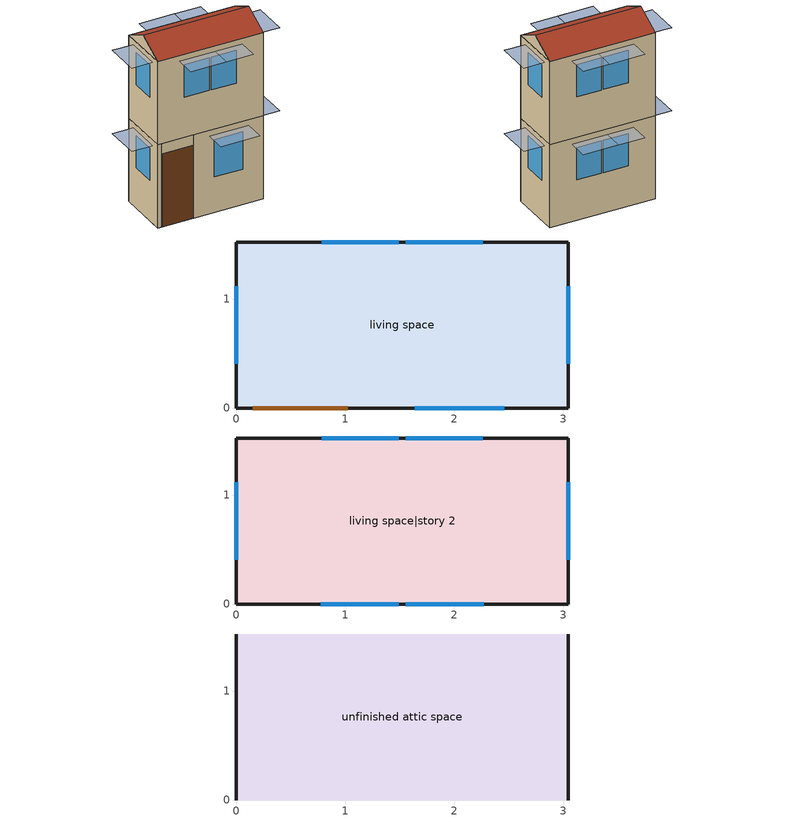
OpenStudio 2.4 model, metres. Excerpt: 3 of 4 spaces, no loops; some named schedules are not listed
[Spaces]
living space
 floor ground (Slab 1): 0,0 0,1.52 3.05,1.52 3.05,0 z0
 wall outside (ExtInsFinWall 3): 0,1.52 0,0 0.13,0 1.05,0 3.05,0 3.05,1.52 0,1.52 z0:2.44
 window (WindowConstruction): 1.64,0 2.46,0 z1.04:2.13; 2.26,1.52 1.55,1.52 / 1.49,1.52 0.79,1.52 / 0,1.12 0,0.41 / 3.05,0.41 3.05,1.12 z1.19:2.13
 door (LivingDoors): 0.15,0 1.02,0 z0:2.13
living space|story 2
 floor to living space (Construction 4): 0,0 0,1.52 3.05,1.52 3.05,0 z2.44
 wall outside (ExtInsFinWall 3): 0,1.52 0,0 3.05,0 3.05,1.52 0,1.52 z2.44:4.88
 window (WindowConstruction): 0.78,0 1.49,0 / 1.55,0 2.27,0 z3.62:4.57; 2.26,1.52 1.55,1.52 / 1.49,1.52 0.79,1.52 / 0,1.12 0,0.41 / 3.05,0.41 3.05,1.12 z3.63:4.57
unfinished attic space
 floor to living space|story 2 (FinInsUnfinUAFloor 1): 0,1.52 3.05,1.52 3.05,0 0,0 z4.88
 wall outside (Construction 1): 0,0.76,5.26 0,1.52,4.88 0,0,4.88; 3.05,0.76,5.26 3.05,0,4.88 3.05,1.52,4.88
 roof outside (UnfinInsExtRoof 2): 3.05,0.76,5.26 0,0.76,5.26 0,0,4.88 3.05,0,4.88; 0,0.76,5.26 3.05,0.76,5.26 3.05,1.52,4.88 0,1.52,4.88
shading: 0.63,1.52 1.65,1.52 1.65,2.13 0.63,2.13 z4.72; 1.65,0 0.62,0 0.62,-0.61 1.65,-0.61 z4.72; 1.4,1.52 2.42,1.52 2.42,2.13 1.4,2.13 z2.29; 2.42,0 1.4,0 1.4,-0.61 2.42,-0.61 z4.72; 0,0.26 0,1.27 -0.61,1.27 -0.61,0.26 z4.72; 1.4,1.52 2.42,1.52 2.42,2.13 1.4,2.13 z4.72; 2.61,0 1.49,0 1.49,-0.61 2.61,-0.61 z2.29; 3.05,1.27 3.05,0.26 3.66,0.26 3.66,1.27 z2.29; 0.63,1.52 1.65,1.52 1.65,2.13 0.63,2.13 z2.29; 0,0.26 0,1.27 -0.61,1.27 -0.61,0.26 z2.29; 3.05,1.27 3.05,0.26 3.66,0.26 3.66,1.27 z4.72
[Building]
Building: North Axis {deg}=22.5; Standards Number of Stories=2; Standards Number of Above Ground Stories=2; Standards Building Type=singlefamilydetached; Standards Number of Living Units=1
[Site]
Denver Intl Ap_CO_USA: Latitude {deg}=39.83; Longitude {deg}=-104.65; Time Zone {hr}=-7; Elevation {m}=1650; Terrain=Suburbs
[ClimateZones]
Climate Zone Institution Name 2=Building America; Climate Zone Document Year 2=0; Climate Zone Value 2=Cold
[Site:WaterMainsTemperature]
Calculation Method=Correlation; Annual Average Outdoor Air Temperature {C}=10.8753; Maximum Difference In Monthly Average Outdoor Air Temperatures {deltaC}=23.1524
[Site:GroundTemperature:BuildingSurface]
6.71281, 4.94206, 4.80025, 5.64056, 9.01395, 12.3716, 15.2825, 17.1265, 17.2832, 15.7834, 12.9467, 9.69205
[Site:GroundTemperature:Deep]
10.8753, 10.8753, 10.8753, 10.8753, 10.8753, 10.8753, 10.8753, 10.8753, 10.8753, 10.8753, 10.8753, 10.8753
[Material] Roughness=Rough
Name | Thickness {m} | Conductivity {W/m-K} | Density {kg/m3} | Specific Heat {J/kg-K} | Thermal Absorptance | Solar Absorptance | Visible Absorptance
UAAdditionalCeilingIns | 0.12827 | 0.0411113 | 16.02 | 1046.75
UATrussandIns | 0.0889 | 0.0436674 | 50.7834 | 1165.1
UARoofIns | 0.18415 | 8.02398 | 37.0049 | 1207.88
ResRoofMaterial | 0.009525 | 0.162714 | 1121.4 | 1465.45 | 0.91 | 0.85 | 0.85
ResRoofSheathing; ResFloorSheathing | 0.01905 | 0.115458 | 512.64 | 1214.23
SlabMass | 0.050335 | 1.312675 | 2242.8 | 837.4
Soil-12in | 0.3048 | 1.731 | 1842.3 | 418.7
ResFloorCovering | 0.0127 | 0.0433444 | 54.468 | 1339.84 | 0.9 | 0.9
StudAndCavity | 0.0889 | 0.0542449 | 162.403 | 1178.92
ResExtWallSheathing | 0.0127 | 0.115458 | 512.64 | 1214.23
ResExtFinish | 0.009525 | 0.089435 | 177.822 | 1046.75 | 0.9 | 0.3 | 0.3
ResFloorMass | 0.015875 | 0.115458 | 544.68 | 1214.23 | 0.9 | 0.6
ResExtWallMass1; ResExtWallMassOtherSide1 | 0.0127 | 0.160291 | 801 | 837.4 | 0.9 | 0.5 | 0.1
IntMassStudAndAirWall | 0.0889 | 0.414981 | 83.0341 | 1211.67
ResCeilingMass1 | 0.0127 | 0.160291 | 801 | 837.4 | 0.9 | 0.3 | 0.1
residential furniture material living space|story 2; residential furniture material living space | 0.1524 | 0.115458 | 640.8 | 1214.23 | 0.9 | 0.6 | 0.1
DoorMaterial | 0.04445 | 0.0612267 | 512.64 | 1214.23
[Construction]
UnfinInsExtRoof 2: ResRoofMaterial, ResRoofSheathing, UARoofIns
Slab 1: ResFloorCovering, Soil-12in, SlabMass
Construction 1: ResExtFinish
ExtInsFinWall 3: ResExtFinish, ResExtWallSheathing, StudAndCavity, ResExtWallMass1
FinUninsFinWall: ResExtWallMassOtherSide1, IntMassStudAndAirWall, ResExtWallMass1
FinInsUnfinUAFloor 1: UATrussandIns, UAAdditionalCeilingIns, ResCeilingMass1
Construction 4: ResCeilingMass1, ResFloorSheathing, ResFloorMass, ResFloorCovering
residential furniture construction living space|story 2: residential furniture material living space|story 2
residential furniture construction living space: residential furniture material living space
WindowConstruction: GlazingMaterial
LivingDoors: DoorMaterial
[WindowMaterial:Shade]
CoolingShade: Solar Transmittance=0.999; Solar Reflectance=0.00099; Visible Transmittance=0.999; Visible Reflectance=0.00099; Thermal Hemispherical Emissivity=1e-005; Thermal Transmittance=0.999; Thickness {m}=0.0001; Conductivity {W/m-K}=10000; Shade to Glass Distance {m}=0.001; Top Opening Multiplier=0; Bottom Opening Multiplier=0; Left-Side Opening Multiplier=0; Right-Side Opening Multiplier=0; Airflow Permeability=0
[WindowMaterial:SimpleGlazingSystem]
GlazingMaterial: U-Factor {W/m2-K}=2.10086; Solar Heat Gain Coefficient=0.21
[BuildingUnit] Building Unit Type=Residential; Building Unit Feature Data Type 3=String; Building Unit Feature Data Type 4=String; Building Unit Feature Data Type 5=String; Building Unit Feature Data Type 7=Double; Building Unit Feature Data Type 8=Double; Building Unit Feature Data Type 9=Double; Building Unit Feature Data Type 11=Double; Building Unit Feature Data Type 13=Double; Building Unit Feature Data Type 15=Double; Building Unit Feature Data Type 17=Double; Building Unit Feature Data Type 20=String; Building Unit Feature Data Type 26=String; Building Unit Feature Data Type 27=Double; Building Unit Feature Data Type 29=Double; Building Unit Feature Data Type 30=Double; Building Unit Feature Data Type 31=Double; Building Unit Feature Data Type 32=Double; Building Unit Feature Data Type 33=Double; Building Unit Feature Data Type 34=Double; Building Unit Feature Data Type 35=Double; Building Unit Feature Data Type 36=Double; Building Unit Feature Data Type 37=Double
Name | Building Unit Feature Name 1 | Building Unit Feature Data Type 1 | Building Unit Feature Value 1 | Building Unit Feature Name 2 | Building Unit Feature Data Type 2 | Building Unit Feature Value 2 | Building Unit Feature Name 3 | Building Unit Feature Value 3 | Building Unit Feature Name 4 | Building Unit Feature Value 4 | Building Unit Feature Name 5 | Building Unit Feature Value 5 | Building Unit Feature Name 6 | Building Unit Feature Data Type 6 | Building Unit Feature Value 6 | Building Unit Feature Name 7 | Building Unit Feature Value 7 | Building Unit Feature Name 8 | Building Unit Feature Value 8 | Building Unit Feature Name 9 | Building Unit Feature Value 9 | Building Unit Feature Name 10 | Building Unit Feature Data Type 10 | Building Unit Feature Value 10 | Building Unit Feature Name 11 | Building Unit Feature Value 11 | Building Unit Feature Name 12 | Building Unit Feature Data Type 12 | Building Unit Feature Value 12 | Building Unit Feature Name 13 | Building Unit Feature Value 13 | Building Unit Feature Name 14 | Building Unit Feature Data Type 14 | Building Unit Feature Value 14 | Building Unit Feature Name 15 | Building Unit Feature Value 15 | Building Unit Feature Name 16 | Building Unit Feature Data Type 16 | Building Unit Feature Value 16 | Building Unit Feature Name 17 | Building Unit Feature Value 17 | Building Unit Feature Name 18 | Building Unit Feature Data Type 18 | Building Unit Feature Value 18 | Building Unit Feature Name 19 | Building Unit Feature Data Type 19 | Building Unit Feature Value 19 | Building Unit Feature Name 20 | Building Unit Feature Value 20 | Building Unit Feature Name 21 | Building Unit Feature Data Type 21 | Building Unit Feature Value 21 | Building Unit Feature Name 22 | Building Unit Feature Data Type 22 | Building Unit Feature Value 22 | Building Unit Feature Name 23 | Building Unit Feature Data Type 23 | Building Unit Feature Value 23 | Building Unit Feature Name 24 | Building Unit Feature Data Type 24 | Building Unit Feature Value 24 | Building Unit Feature Name 25 | Building Unit Feature Data Type 25 | Building Unit Feature Value 25 | Building Unit Feature Name 26 | Building Unit Feature Value 26 | Building Unit Feature Name 27 | Building Unit Feature Value 27 | Building Unit Feature Name 28 | Building Unit Feature Data Type 28 | Building Unit Feature Value 28 | Building Unit Feature Name 29 | Building Unit Feature Value 29 | Building Unit Feature Name 30 | Building Unit Feature Value 30 | Building Unit Feature Name 31 | Building Unit Feature Value 31 | Building Unit Feature Name 32 | Building Unit Feature Value 32 | Building Unit Feature Name 33 | Building Unit Feature Value 33 | Building Unit Feature Name 34 | Building Unit Feature Value 34 | Building Unit Feature Name 35 | Building Unit Feature Value 35 | Building Unit Feature Name 36 | Building Unit Feature Value 36 | Building Unit Feature Name 37 | Building Unit Feature Value 37 | Building Unit Feature Name 38 | Building Unit Feature Data Type 38 | Building Unit Feature Value 38 | Building Unit Feature Name 39 | Building Unit Feature Data Type 39 | Building Unit Feature Value 39 | Building Unit Feature Name 40 | Building Unit Feature Data Type 40 | Building Unit Feature Value 40 | Building Unit Feature Name 41 | Building Unit Feature Data Type 41 | Building Unit Feature Value 41 | Building Unit Feature Name 42 | Building Unit Feature Data Type 42 | Building Unit Feature Value 42 | Building Unit Feature Name 43 | Building Unit Feature Data Type 43 | Building Unit Feature Value 43 | Building Unit Feature Name 44 | Building Unit Feature Data Type 44 | Building Unit Feature Value 44 | Building Unit Feature Name 45 | Building Unit Feature Data Type 45 | Building Unit Feature Value 45 | Building Unit Feature Name 46 | Building Unit Feature Data Type 46 | Building Unit Feature Value 46 | Building Unit Feature Name 47 | Building Unit Feature Data Type 47 | Building Unit Feature Value 47 | Building Unit Feature Name 48 | Building Unit Feature Data Type 48 | Building Unit Feature Value 48 | Building Unit Feature Name 49 | Building Unit Feature Data Type 49 | Building Unit Feature Value 49 | Building Unit Feature Name 50 | Building Unit Feature Data Type 50 | Building Unit Feature Value 50 | Building Unit Feature Name 51 | Building Unit Feature Data Type 51 | Building Unit Feature Value 51 | Building Unit Feature Name 52 | Building Unit Feature Data Type 52 | Building Unit Feature Value 52 | Building Unit Feature Name 53 | Building Unit Feature Data Type 53 | Building Unit Feature Value 53 | Building Unit Feature Name 54 | Building Unit Feature Data Type 54 | Building Unit Feature Value 54 | Building Unit Feature Name 55 | Building Unit Feature Data Type 55 | Building Unit Feature Value 55 | Building Unit Feature Name 56 | Building Unit Feature Data Type 56 | Building Unit Feature Value 56 | Building Unit Feature Name 57 | Building Unit Feature Data Type 57 | Building Unit Feature Value 57 | Building Unit Feature Name 58 | Building Unit Feature Data Type 58 | Building Unit Feature Value 58 | Building Unit Feature Name 59 | Building Unit Feature Data Type 59 | Building Unit Feature Value 59 | Building Unit Feature Name 60 | Building Unit Feature Data Type 60 | Building Unit Feature Value 60 | Building Unit Feature Name 61 | Building Unit Feature Data Type 61 | Building Unit Feature Value 61 | Building Unit Feature Name 62 | Building Unit Feature Data Type 62 | Building Unit Feature Value 62 | Building Unit Feature Name 63 | Building Unit Feature Data Type 63 | Building Unit Feature Value 63 | Building Unit Feature Name 64 | Building Unit Feature Data Type 64 | Building Unit Feature Value 64 | Building Unit Feature Name 65 | Building Unit Feature Data Type 65 | Building Unit Feature Value 65 | Building Unit Feature Name 66 | Building Unit Feature Data Type 66 | Building Unit Feature Value 66 | Building Unit Feature Name 67 | Building Unit Feature Data Type 67 | Building Unit Feature Value 67 | Building Unit Feature Name 68 | Building Unit Feature Data Type 68 | Building Unit Feature Value 68
EPWWeatherInfo | EPWHeaderCity | String | Denver Intl Ap | EPWHeaderState | String | CO | EPWHeaderCountry | USA | EPWHeaderDataSource | TMY3 | EPWHeaderStation | 725650 | EPWHeaderLatitude | Double | 39.83 | EPWHeaderLongitude | -104.65 | EPWHeaderTimezone | -7 | EPWHeaderAltitude | 5413.39 | EPWHeaderLocalPressure | Double | 0.819376 | EPWDataAnnualAvgDrybulb | 51.5756 | EPWDataAnnualMinDrybulb | Double | -2.92 | EPWDataAnnualMaxDrybulb | 104 | EPWDataCDD50F | Double | 3072.29 | EPWDataCDD65F | 883.62 | EPWDataHDD50F | Double | 2497.19 | EPWDataHDD65F | 5783.52 | EPWDataAnnualAvgWindspeed | Double | 3.91653 | EPWDataMonthlyAvgDrybulbs | String | 33.4191935483871,31.90142857142857,43.02620967741937,42.48624999999999,59.877741935483854,73.57574999999997,72.07975806451608,72.70008064516134,66.49200000000006,50.079112903225806,37.218250000000005,34.582177419354835 | EPWDataMainsDailyTemps | 50.07624256468852,49.9657852697145,49.85758155416448,49.751663461543984,49.64806235849292,49.546808925496705,49.447933147800505,49.351464306529365,49.25743097001694,49.16586098534519,49.07678147009777,48.9902188043294,48.906198622753685,48.82474580715159,48.74588447900296,48.66963799234321,48.59602892684719,48.52507908114245,48.45680946635381,48.391240299881055,48.32839099941181,48.26828017717112,48.21092563440966,48.15634435613204,48.10455250606684,48.05556542187992,48.00939761063228,47.96606274448393,47.92557365664505,47.887942337575495,47.853179931434,47.82129673277788,47.79230218351444,47.76620487010481,47.743012521021186,47.72273200445808,47.705369326298396,47.6909296283348,47.679417186747095,47.67083541083581,47.665186842012595,47.662473153047614,47.66269514757414,47.66585275985061,47.67194505478005,47.68097022818702,47.6929256073519,47.70780765180238,47.725611954361966,47.746333242455066,47.769965379668484,47.796501367568624,47.82593334777399,47.85825260428242,47.89344956605221,47.931513809836495,47.972434063270015,48.01619820820728,48.06279328431128,48.11220549289157,48.16442020099056,48.21942194571703,48.2771944388252,48.33772057153844,48.40098241961582,48.466961248660226,48.53563751966634,48.606990894806984,48.68100024345593,48.75764364844555,48.83689841255739,48.91874106524372,49.00314736957813,49.090092329433034,49.179550196882076,49.27149447982511,49.36589794983359,49.46273265021402,49.56196990428706,49.663580323879835,49.76753381802899,49.87379960189182,49.98234620586294,50.09314148489369,50.20615262801157,50.32134616803694,50.43868799149398,50.558143348713074,50.679676864121596,50.80325254672008,50.928833800740556,51.056383436484104,51.18586368133418,51.317236190942644,51.450462060585075,51.58550183668202,51.72231552848283,51.8608626199085,52.001102081550165,52.14299238281953,52.28649150424779,52.431556949929295,52.57814576010629,52.72621452389105,52.87571939212163,53.02661609034733,53.1788599319402,53.33240583132853,53.48720831734851,53.64322154671014,53.80039931757321,53.95869508322959,54.11806196588759,54.27845277055436,54.43981999901223,54.60211586388488,54.76529230278913,54.92930099256811,55.09409336360176,55.25962061419023,55.42583372500605,55.59268347361075,55.76012044903158,55.928095066394164,56.09655758160655,56.26545810609043,56.434746621555234,56.60437299481053,56.77428699261249,56.94443829654001,57.11477651789601,57.28525121262962,57.45581189627462,57.626408058900026,57.79698918006809,57.96750474379542,58.13790425351288,58.30813724701959,58.47815331142689,58.64790209808762,58.81733333750638,58.98639685422639,59.15504258168846,59.32322057705774,59.49088103601378,59.65797430749968,59.8244509084257,59.99026153832327,60.155357093944815,60.319688683805246,60.483207642660695,60.645865545920266,60.80761422398652,60.96840577652046,61.12819258662674,61.28692733495497,61.44456301371288,61.601052940587266,61.756350772568474,61.91041051967448,62.06318655857034,62.21463364607915,62.3647069325804,62.513361975291694,62.66055475143013,62.8062416712492,62.95037959094745,63.092925825445185,63.23383816102518,63.37307486783391,63.510594712239424,63.64635696904234,63.780321433536166,63.91244843341359,64.04269884051503,64.17103408241611,64.29741615385046,64.42180762796467,64.54417166740183,64.66447203521064,64.7826731055766,64.89873987437228,65.01263796952341,65.1243336611879,65.23379387174461,65.3409861855889,65.44587885873234,65.54844082820324,65.64864172124577,65.7464518643145,65.84184229186198,65.93478475491656,66.02525172944816,66.1132164245191,66.19865279021808,66.28153552537464,66.36184008505177,66.43954268781472,66.51462032277367,66.5870507563981,66.65681253910113,66.72388501159155,66.78824831099192,66.84988337672074,66.90877195613707,66.96489660994588,67.01824071736252,67.06878848103484,67.1165249317214,67.16143593272444,67.20350818407641,67.24272922647855,67.27908744499064,67.31257207247062,67.34317319276323,67.37088174363653,67.3956895194656,67.41758917366263,67.43657422085245,67.45263903879312,67.46577887004098,67.47598982335947,67.48326887487147,67.48761386895481,67.48902351888066,67.48749740719454,67.48303598583998,67.47564057602465,67.4653133678291,67.45205741955826,67.43587665683563,67.41677587144085,67.3947607198906,67.36983772176349,67.34201425776935,67.31129856756353,67.27769974730674,67.24122774697138,67.2018933673949,67.15970825708125,67.11468490875131,67.06683665564324,67.016177667564,66.96272294669309,66.9064883231398,66.84749045025528,66.78574679970077,66.72127565627359,66.65409611249221,66.58422806294226,66.51169219838482,66.43650999962918,66.3587037311714,66.27829643460095,66.19531192177712,66.10977476777741,66.0217103036198,65.93114460876124,65.8381045033745,65.74261754040552,65.64471199741399,65.54441686819918,65.44176185421362,65.33677735576744,65.22949446302547,65.11994494680027,65.00816124914347,64.89417647373837,64.77802437609661,64.65973935356176,64.53935643512291,64.41691127104114,64.29244012229206,64.16597984982745,64.03756790365921,63.907242311768954,63.77504166884635,63.64100512485964,63.50517237346182,63.36758364023565,63.22827967078132,63.08730171864996,62.94469153312682,62.8004913468676,62.65474386339169,62.50749224443585,62.35878009717235,62.20865146129508,62.057150795977584,61.90432296670698,61.75021323199739,61.594867229987095,61.43833096492323,61.280650793538065,61.12187341132087,60.96204583868955,60.80121540706591,60.63942974485897,60.47673676336026,60.313184642555285,60.14882181685554,59.98369696075508,59.81785897441608,59.65135696918745,59.484240253061,59.31655831606938,59.14836081563002,58.979697561839586,58.810618502723216,58.6411737094428,58.471413361469004,58.30138773172097,58.131147171678556,57.96074209647117,57.79022296994788,57.61964028973289,57.4490445722713,57.27848633786901,57.10801609573171,56.937684329007,56.7675414798343,56.59763793440687,56.42802400805046,56.25874993032284,56.08986583013886,55.92142172092521,55.75346748580941,55.5860528628474,55.419227430294114,55.253040591921305,55.08754156238711,54.92277935266162,54.75880275551268,54.595660331056436,54.4334003923767,54.27207099121744,54.11171990375278,53.95239461643853,53.79414231194946,53.63700985520665,53.481043779498904,53.32629027270227,53.17279516360208,53.02060390832105,52.86976157685794,52.720312839740515,52.57230195479677,52.42577275404838,52.280768630730314,52.13733252644028,51.995506918421995,51.85533380698598,51.71685470307155,51.580110615953686,51.44514204109864,51.31198894817151,51.180690769199586,51.051286386894986,50.92381412313986,50.79831172763779,50.67481636673449,50.553364612411414,50.433992431455266,50.3167351748068,50.20162756709197 | EPWDataMainsMonthlyTemps | String | 48.74588447900296,47.67194505478005,49.179550196882076,52.87571939212163,57.79698918006809,62.66055475143013,66.19865279021808,67.48902351888066,66.19531192177712,62.65474386339169,57.79022296994788,52.86976157685794 | EPWDataMainsAvgTemp | Double | 57.5779 | EPWDataGroundMonthlyTemps | String | 44.08306285945173,40.89570904991865,40.64045432632048,42.153016571250646,48.225111118704206,54.268919273837525,59.508577937551024,62.82777283423508,63.10975667174995,60.41014950381947,55.304105212311526,49.445696474514364 | EPWDataWSF | Double | 0.59 | EPWDataMonthlyAvgDailyHighDrybulbs | String | 47.41032258064516,46.58642857142857,55.15032258064517,53.708,72.80193548387098,88.67600000000002,86.1858064516129,85.87225806451613,82.082,63.18064516129033,48.73400000000001,48.87935483870968 | EPWDataMonthlyAvgDailyLowDrybulbs | 19.347741935483874,19.856428571428573,30.316129032258065,31.112,47.41612903225806,57.901999999999994,59.063870967741934,60.956774193548384,52.352000000000004,38.41612903225806,27.002000000000002,23.02903225806451 | EPWDesignHeatingDrybulb | 6.8 | EPWDesignHeatingWindspeed | Double | 12 | EPWDesignCoolingDrybulb | 91.76 | EPWDesignCoolingWetbulb | 60.08 | EPWDesignCoolingHumidityRatio | 0.00605039 | EPWDesignCoolingWindspeed | 4.2 | EPWDesignDailyTemperatureRange | 27.36 | EPWDesignDehumidDrybulb | 67.28 | EPWDesignDehumidHumidityRatio | 0.0122954 | EPWDesignCoolingDirectNormal | 985 | EPWDesignCoolingDiffuseHorizontal | 84
unit 1 | NumberOfBedrooms | Integer | 3 | NumberOfBathrooms | Double | 2 | SizingInfoRoofColor|Surface 14 | medium | SizingInfoRoofMaterial|Surface 14 | asphalt shingles | SizingInfoRoofColor|Surface 15 | medium | SizingInfoRoofMaterial|Surface 15 | String | asphalt shingles | SizingInfoRoofRigidInsRvalue|Surface 14 | 0 | SizingInfoRoofRigidInsRvalue|Surface 15 | 0 | SizingInfoSlabRvalue|Surface 1 | 1.99336 | SizingInfoWallType|Surface 8 | String | WoodStud | SizingInfoStudWallCavityRvalue|Surface 8 | 13 | SizingInfoWallType|Surface 10 | String | WoodStud | SizingInfoStudWallCavityRvalue|Surface 10 | 13 | SizingInfoWallType|Surface 9 | String | WoodStud | SizingInfoStudWallCavityRvalue|Surface 9 | 13 | SizingInfoWallType|Surface 11 | String | WoodStud | SizingInfoStudWallCavityRvalue|Surface 11 | 13 | SizingInfoWallType|Surface 4 | String | WoodStud | SizingInfoStudWallCavityRvalue|Surface 4 | Double | 13 | SizingInfoWallType|Surface 5 | WoodStud | SizingInfoStudWallCavityRvalue|Surface 5 | Double | 13 | SizingInfoWallType|Surface 3 | String | WoodStud | SizingInfoStudWallCavityRvalue|Surface 3 | Double | 13 | SizingInfoWallType|Surface 2 | String | WoodStud | SizingInfoStudWallCavityRvalue|Surface 2 | Double | 13 | SizingInfoWallType|Surface 19 | WoodStud | SizingInfoStudWallCavityRvalue|Surface 19 | 13 | SizingInfoWallType|Surface 18 | String | WoodStud | SizingInfoStudWallCavityRvalue|Surface 18 | 13 | SizingInfoWallRigidInsRvalue|Surface 8 | 0 | SizingInfoWallRigidInsThickness|Surface 8 | 0 | SizingInfoWallRigidInsRvalue|Surface 10 | 0 | SizingInfoWallRigidInsThickness|Surface 10 | 0 | SizingInfoWallRigidInsRvalue|Surface 9 | 0 | SizingInfoWallRigidInsThickness|Surface 9 | 0 | SizingInfoWallRigidInsRvalue|Surface 11 | 0 | SizingInfoWallRigidInsThickness|Surface 11 | 0 | SizingInfoWallRigidInsRvalue|Surface 4 | Double | 0 | SizingInfoWallRigidInsThickness|Surface 4 | Double | 0 | SizingInfoWallRigidInsRvalue|Surface 5 | Double | 0 | SizingInfoWallRigidInsThickness|Surface 5 | Double | 0 | SizingInfoWallRigidInsRvalue|Surface 3 | Double | 0 | SizingInfoWallRigidInsThickness|Surface 3 | Double | 0 | SizingInfoWallRigidInsRvalue|Surface 2 | Double | 0 | SizingInfoWallRigidInsThickness|Surface 2 | Double | 0 | SizingInfoWallRigidInsRvalue|Surface 19 | Double | 0 | SizingInfoWallRigidInsThickness|Surface 19 | Double | 0 | SizingInfoWallRigidInsRvalue|Surface 18 | Double | 0 | SizingInfoWallRigidInsThickness|Surface 18 | Double | 0 | DHWSchedIndex | Integer | 0 | SizingInfoHVACCapacityDerateFactorEER | String | 1.0,1.0,1.0,1.0,1.0 | SizingInfoHVACRatedCFMperTonCooling | String | 386.1 | SizingInfoMechVentType | String | exhaust | SizingInfoMechVentTotalEfficiency | Double | 0 | SizingInfoMechVentLatentEffectiveness | Double | 0 | SizingInfoMechVentApparentSensibleEffectiveness | Double | 0 | SizingInfoMechVentWholeHouseRate | Double | 31 | SizingInfoDuctsSupplyRvalue | Double | 1.7 | SizingInfoDuctsReturnRvalue | Double | 1.7 | SizingInfoDuctsSupplyLoss | Double | 0.136963 | SizingInfoDuctsReturnLoss | Double | 0.1001 | SizingInfoDuctsSupplySurfaceArea | Double | 20 | SizingInfoDuctsReturnSurfaceArea | Double | 12 | SizingInfoDuctsLocationZone | String | unfinished attic zone | SizingInfoDuctsLocationFrac | Double | 0.65 | SizingInfoZoneInfiltrationELA|living zone | Double | 0.0338297 | SizingInfoZoneInfiltrationCFM|living zone | Double | 4.62607 | SizingInfoZoneInfiltrationCFM|unfinished attic zone | Double | 1.44481
[ThermalZone] Use Ideal Air Loads=No
living zone: Thermostat=living zone temperature setpoint
unfinished attic zone: 
res ds_u 1 ret air zone: Volume {m3}=0.127426
[Sizing:Zone] Zone Cooling Design Supply Air Temperature Input Method=SupplyAirTemperature; Zone Cooling Design Supply Air Temperature {C}=14; Zone Cooling Design Supply Air Temperature Difference {deltaC}=11.11; Zone Heating Design Supply Air Temperature Input Method=SupplyAirTemperature; Zone Heating Design Supply Air Temperature {C}=40; Zone Heating Design Supply Air Temperature Difference {deltaC}=11.11; Zone Cooling Design Supply Air Humidity Ratio {kg-H2O/kg-air}=0.0085; Zone Heating Design Supply Air Humidity Ratio {kg-H2O/kg-air}=0.008; Cooling Design Air Flow Method=DesignDay; Heating Design Air Flow Method=DesignDay; Account for Dedicated Outdoor Air System=No; Dedicated Outdoor Air System Control Strategy=NeutralSupplyAir; Dedicated Outdoor Air Low Setpoint Temperature for Design {C}=autosize; Dedicated Outdoor Air High Setpoint Temperature for Design {C}=autosize
unfinished attic zone; res ds_u 1 ret air zone
[Space]
Name | Thermal Zone | Building Unit
living space; living space|story 2 | living zone | unit 1
unfinished attic space | unfinished attic zone
res ds_u 1 ret air space | res ds_u 1 ret air zone
[People:Definition] Number of People Calculation Method=People; Number of People {people}=1.32; Fraction Radiant=0.319734; Sensible Heat Fraction=0.573; Carbon Dioxide Generation Rate {m3/s-W}=0; Enable ASHRAE 55 Comfort Warnings=No; Mean Radiant Temperature Calculation Type=ZoneAveraged
residential occupants|living space|story 2; residential occupants|living space
[People] Number of People Schedule=residential occupants schedule; Activity Level Schedule=Schedule Ruleset 1; Multiplier=1
Name | People Definition | Space or SpaceType
residential occupants|living space|story 2 | residential occupants|living space|story 2 | living space|story 2
residential occupants|living space | residential occupants|living space | living space
[InternalMass:Definition] Design Level Calculation Method=SurfaceArea
Name | Construction | Surface Area {m2}
living space|story 2 Partition; living space Partition | FinUninsFinWall | 4.645152
residential furniture mass living space|story 2 | residential furniture construction living space|story 2 | 1.85806
residential furniture mass living space | residential furniture construction living space | 1.85806
[InternalMass] Multiplier=1
Name | Internal Mass Definition | Space or SpaceType
living space|story 2 Partition | living space|story 2 Partition | living space|story 2
living space Partition | living space Partition | living space
residential furniture mass living space|story 2 | residential furniture mass living space|story 2 | living space|story 2
residential furniture mass living space | residential furniture mass living space | living space
[ShadingControl]
WindowShadingControl: Shading Type=InteriorShade; Shading Device Material=CoolingShade; Shading Control Type=OnIfScheduleAllows; Schedule=residential window shading schedule; Shading Control Is Scheduled=Yes
[ThermostatSetpoint:DualSetpoint]
living zone temperature setpoint: Heating Setpoint Temperature Schedule=residential heating setpoint; Cooling Setpoint Temperature Schedule=residential cooling setpoint
[SpaceInfiltration:EffectiveLeakageArea]
res infil|unfinished attic space: Space or SpaceType=unfinished attic space; Schedule=Always On Discrete; Effective Air Leakage Area {cm2}=154.684; Stack Coefficient=2.64777e-05; Wind Coefficient=3.58865e-05
[EnergyManagementSystem:Sensor]
Name | Output Variable or Output Meter | Output Variable or Output Meter Index Key
res_nv_u_1_pb_s | Site Outdoor Air Barometric Pressure
res_nv_u_1_wt_s | Site Outdoor Air Humidity Ratio
res_af_u_1_vw_s | Site Wind Speed
res_infil_u_1_wh_sch_s | Schedule Value | Always On Discrete
res_infil_u_1_range_sch_s | Schedule Value | res infil_u 1 range hood schedule
res_infil_u_1_bath_sch_s | Schedule Value | res infil_u 1 bath exhaust schedule
res_infil_u_1_clothes_dryer_sch_s | Schedule Value | res infil_u 1 clothes dryer exhaust schedule
res_nv_u_1_nva_s | Schedule Value | res nv_u 1 avail schedule
res_nv_u_1_sp_s | Schedule Value | res nv_u 1 temp schedule
res_ds_u_1_ah_mfr_s | System Node Mass Flow Rate | Node 16
res_ds_u_1_ah_vfr_s | System Node Current Density Volume Flow Rate | Node 16
res_ds_u_1_ah_tt_s | System Node Temperature | Node 16
res_ds_u_1_ret_air_t_s | System Node Temperature | Node 19
res_ds_u_1_ah_wt_s | System Node Humidity Ratio | Node 16
res_ds_u_1_ret_air_w_s | System Node Humidity Ratio | Node 19
res_ds_u_1_ah_t_s | Zone Air Temperature | unfinished attic zone
res_ds_u_1_ah_w_s | Zone Mean Air Humidity Ratio | unfinished attic zone
[SpaceInfiltration:DesignFlowRate] Space or SpaceType=living space|story 2; Schedule=Always On Discrete; Design Flow Rate Calculation Method=Flow/Space; Design Flow Rate {m3/s}=0
res infil_u 1 flow; res nv_u 1 flow
[EnergyManagementSystem:Actuator]
Name | Actuated Component | Actuated Component Type | Actuated Component Control Type
res_infil_u_1_flow_act | res infil_u 1 flow | Zone Infiltration | Air Exchange Flow Rate
res_nv_u_1_flow_act | res nv_u 1 flow | Zone Infiltration | Air Exchange Flow Rate
res_infil_u_1_house_exh_fan_load_equip_act | res infil_u 1 house exh fan load equip | ElectricEquipment | Electric Power Level
res_infil_u_1_range_hood_fan_load_equip_act | res infil_u 1 range hood fan load equip | ElectricEquipment | Electric Power Level
res_infil_u_1_bath_exh_fan_load_equip_act | res infil_u 1 bath exh fan load equip | ElectricEquipment | Electric Power Level
res_ds_u_1_sup_s_lk_to_lv_equip_act | res_ds_u_1_sup_s_lk_to_lv equip | OtherEquipment | Power Level
res_ds_u_1_sup_lat_lk_to_lv_equip_act | res_ds_u_1_sup_lat_lk_to_lv equip | OtherEquipment | Power Level
res_ds_u_1_sup_d_cn_to_lv_equip_act | res_ds_u_1_sup_d_cn_to_lv equip | OtherEquipment | Power Level
res_ds_u_1_sup_d_cn_to_ah_equip_act | res_ds_u_1_sup_d_cn_to_ah equip | OtherEquipment | Power Level
res_ds_u_1_ret_d_cn_to_pl_equip_act | res_ds_u_1_ret_d_cn_to_pl equip | OtherEquipment | Power Level
res_ds_u_1_ret_d_cn_to_ah_equip_act | res_ds_u_1_ret_d_cn_to_ah equip | OtherEquipment | Power Level
res_ds_u_1_sup_s_lk_to_ah_equip_act | res_ds_u_1_sup_s_lk_to_ah equip | OtherEquipment | Power Level
res_ds_u_1_sup_lat_lk_to_ah_equip_act | res_ds_u_1_sup_lat_lk_to_ah equip | OtherEquipment | Power Level
res_ds_u_1_ret_s_lk_equip_act | res_ds_u_1_ret_s_lk equip | OtherEquipment | Power Level
res_ds_u_1_ret_lat_lk_equip_act | res_ds_u_1_ret_lat_lk equip | OtherEquipment | Power Level
res_ds_u_1_ah_to_liv_mix_act | res_ds_u_1_ah_to_liv mix | ZoneMixing | Air Exchange Flow Rate
res_ds_u_1_liv_to_ah_mix_act | res_ds_u_1_liv_to_ah mix | ZoneMixing | Air Exchange Flow Rate
[ElectricEquipment:Definition] Design Level Calculation Method=EquipmentLevel; Design Level {W}=0; Fraction Latent=0; Fraction Radiant=0; Fraction Lost=1
res infil_u 1 house exh fan load equip; res infil_u 1 range hood fan load equip; res infil_u 1 bath exh fan load equip
[ElectricEquipment] Space or SpaceType=living space|story 2; Schedule=Always On Discrete
Name | Electric Equipment Definition
res infil_u 1 house exh fan load equip | res infil_u 1 house exh fan load equip
res infil_u 1 range hood fan load equip | res infil_u 1 range hood fan load equip
res infil_u 1 bath exh fan load equip | res infil_u 1 bath exh fan load equip
[EnergyManagementSystem:Program]
res_infil_u_1_program: Set p_m = 0.14; Set p_s = 0.22; Set s_m = 270; Set s_s = 370; Set z_m = 9.99744; Set z_s = 4.8768; Set f_t = (((s_m/z_m)^p_m)*((z_s/s_s)^p_s)); Set u_1_VwindL = (f_t*res_af_u_1_vw_s); Set Tdiff = res_af_u_1_tin_s-res_af_u_1_tt_s; Set dT = @Abs Tdiff; Set c = 0.0035; Set Cs = 0.0749; Set Cw = 0.1406; Set n = 0.67; Set sft = (f_t*0.5); Set temp1 = ((c*Cw)*((sft*res_af_u_1_vw_s)^(2*n)))^2; Set Qn = (((c*Cs*(dT^n))^2)+temp1)^0.5; Set Tdiff = res_af_u_1_tin_s-res_af_u_1_tt_s; Set dT = @Abs Tdiff; Set QWHV = res_infil_u_1_wh_sch_s*0.0146; Set Qrange = res_infil_u_1_range_sch_s*0.0472; Set Qdryer = res_infil_u_1_clothes_dryer_sch_s*0.0; Set Qbath = res_infil_u_1_bath_sch_s*0.0472; Set QhpwhOut = 0; Set QhpwhIn = 0; Set QductsOut = res_ds_u_1_lk_exh_fan_equiv; Set QductsIn = res_ds_u_1_lk_sup_fan_equiv; Set Qout = QWHV+Qrange+Qbath+Qdryer+QhpwhOut+QductsOut; Set Qin = QhpwhIn+QductsIn; Set Qu = (@Abs (Qout-Qin)); Set Qb = (@Min Qout Qin); Set faneff_wh = 0.4719474432000001; Set res_infil_u_1_house_exh_fan_load_equip_act = (QWHV*300)/faneff_wh; Set faneff_sp = 0.4719474432000001; Set res_infil_u_1_range_hood_fan_load_equip_act = (Qrange*300)/faneff_sp; Set res_infil_u_1_bath_exh_fan_load_equip_act = (Qbath*300)/faneff_sp; Set Q_acctd_for_elsewhere = QhpwhOut+QhpwhIn+QductsOut+QductsIn; Set res_infil_u_1_flow_act = (((Qu^2)+(Qn^2))^0.5)-Q_acctd_for_elsewhere; Set res_infil_u_1_flow_act = (@Max res_infil_u_1_flow_act 0)
res_nv_u_1_program: Set Tdiff = res_af_u_1_tin_s-res_af_u_1_tt_s; Set dT = (@Abs Tdiff); Set pt = (@RhFnTdbWPb res_af_u_1_tt_s res_nv_u_1_wt_s res_nv_u_1_pb_s); Set NVA = 3018.4293253412557; Set Cs = 0.00017926040778923255; Set Cw = 8.70903777141566e-05; Set MNV = 0.12585265152000003; Set MHR = 0.0115; Set MRH = 0.7; Set temp1 = (res_nv_u_1_nva_s*NVA); Set SGNV = temp1*((((Cs*dT)+(Cw*(res_af_u_1_vw_s^2)))^0.5)/1000); If (res_nv_u_1_wt_s<MHR) && (pt<MRH) && (res_af_u_1_tin_s>res_nv_u_1_sp_s); Set temp2 = (res_af_u_1_tin_s-res_nv_u_1_sp_s); Set NVadj1 = temp2/(res_af_u_1_tin_s-res_af_u_1_tt_s); Set NVadj2 = (@Min NVadj1 1); Set NVadj3 = (@Max NVadj2 0); Set NVadj = SGNV*NVadj3; Set res_nv_u_1_flow_act = (@Min NVadj MNV); Else; Set res_nv_u_1_flow_act = 0; EndIf
res_ds_u_1_program: Set res_ds_u_1_ah_mfr = res_ds_u_1_ah_mfr_s; Set res_ds_u_1_fan_rtf = res_ds_u_1_fan_rtf_s; Set res_ds_u_1_ah_vfr = res_ds_u_1_ah_vfr_s; Set res_ds_u_1_ah_tt = res_ds_u_1_ah_tt_s; Set res_ds_u_1_ah_wt = res_ds_u_1_ah_wt_s; Set res_ds_u_1_ret_air_t = res_ds_u_1_ret_air_t_s; Set res_ds_u_1_ret_air_w = res_ds_u_1_ret_air_w_s; Set res_ds_u_1_ah_t = res_ds_u_1_ah_t_s; Set res_ds_u_1_ah_w = res_ds_u_1_ah_w_s; Run res_ds_u_1_lk_subrout; Set res_ds_u_1_sup_s_lk_to_lv_equip_act = res_ds_u_1_sup_s_lk_to_lv; Set res_ds_u_1_sup_lat_lk_to_lv_equip_act = res_ds_u_1_sup_lat_lk_to_lv; Set res_ds_u_1_sup_d_cn_to_lv_equip_act = res_ds_u_1_sup_d_cn_to_lv; Set res_ds_u_1_sup_d_cn_to_ah_equip_act = res_ds_u_1_sup_d_cn_to_ah; Set res_ds_u_1_sup_s_lk_to_ah_equip_act = res_ds_u_1_sup_s_lk_to_ah; Set res_ds_u_1_sup_lat_lk_to_ah_equip_act = res_ds_u_1_sup_lat_lk_to_ah; Set res_ds_u_1_ret_s_lk_equip_act = res_ds_u_1_ret_s_lk; Set res_ds_u_1_ret_lat_lk_equip_act = res_ds_u_1_ret_lat_lk; Set res_ds_u_1_ret_d_cn_to_pl_equip_act = res_ds_u_1_ret_d_cn_to_pl; Set res_ds_u_1_ret_d_cn_to_ah_equip_act = res_ds_u_1_ret_d_cn_to_ah; Set res_ds_u_1_ah_to_liv_mix_act = res_ds_u_1_ah_to_liv; Set res_ds_u_1_liv_to_ah_mix_act = res_ds_u_1_liv_to_ah
[EnergyManagementSystem:OutputVariable]
res infil_u 1 loc w spd: EMS Variable=u_1_VwindL; Type of Data in Variable=Averaged; Update Frequency=ZoneTimestep; EMS Program or Subroutine=res_infil_u_1_program; Units=m/s
[EnergyManagementSystem:ProgramCallingManager]
res af_u 1 program calling manager: BeginTimestepBeforePredictor; res_infil_u_1_program; res_nv_u_1_program
res ds_u 1 program calling manager: EndOfSystemTimestepAfterHVACReporting; res_ds_u_1_program
[AirLoopHVAC:ReturnPlenum]
Air Loop HVAC Return Plenum 1: ThermalZone=res ds_u 1 ret air zone
[OtherEquipment:Definition] Design Level Calculation Method=EquipmentLevel; Design Level {W}=0
res_ds_u_1_sup_s_lk_to_lv equip; res_ds_u_1_sup_lat_lk_to_lv equip; res_ds_u_1_sup_d_cn_to_lv equip; res_ds_u_1_sup_d_cn_to_ah equip; res_ds_u_1_ret_d_cn_to_pl equip; res_ds_u_1_ret_d_cn_to_ah equip; res_ds_u_1_sup_s_lk_to_ah equip; res_ds_u_1_sup_lat_lk_to_ah equip; res_ds_u_1_ret_s_lk equip; res_ds_u_1_ret_lat_lk equip
[OtherEquipment] Schedule=Always On Discrete; Fuel Type=None
Name | Other Equipment Definition | Space or SpaceType
res_ds_u_1_sup_s_lk_to_lv equip | res_ds_u_1_sup_s_lk_to_lv equip | living space|story 2
res_ds_u_1_sup_lat_lk_to_lv equip | res_ds_u_1_sup_lat_lk_to_lv equip | living space|story 2
res_ds_u_1_sup_d_cn_to_lv equip | res_ds_u_1_sup_d_cn_to_lv equip | living space|story 2
res_ds_u_1_sup_d_cn_to_ah equip | res_ds_u_1_sup_d_cn_to_ah equip | unfinished attic space
res_ds_u_1_ret_d_cn_to_pl equip | res_ds_u_1_ret_d_cn_to_pl equip | res ds_u 1 ret air space
res_ds_u_1_ret_d_cn_to_ah equip | res_ds_u_1_ret_d_cn_to_ah equip | unfinished attic space
res_ds_u_1_sup_s_lk_to_ah equip | res_ds_u_1_sup_s_lk_to_ah equip | unfinished attic space
res_ds_u_1_sup_lat_lk_to_ah equip | res_ds_u_1_sup_lat_lk_to_ah equip | unfinished attic space
res_ds_u_1_ret_s_lk equip | res_ds_u_1_ret_s_lk equip | res ds_u 1 ret air space
res_ds_u_1_ret_lat_lk equip | res_ds_u_1_ret_lat_lk equip | res ds_u 1 ret air space
[ZoneMixing] Schedule=Always On Continuous; Design Flow Rate Calculation Method=Flow/Zone; Design Flow Rate {m3/s}=0
Name | Zone | Source Zone
res_ds_u_1_ah_to_liv mix | living zone | unfinished attic zone
res_ds_u_1_liv_to_ah mix | unfinished attic zone | living zone
[EnergyManagementSystem:Subroutine]
res_ds_u_1_lk_subrout: Set f_sup = 0.13696338696303695; Set f_ret = 0.10009990009990012; Set f_OA = 0.03686348686313683; Set oafrate = f_OA * res_ds_u_1_ah_vfr_s; Set suplkfrate = f_sup * res_ds_u_1_ah_vfr_s; Set retlkfrate = f_ret * res_ds_u_1_ah_vfr_s; Set res_ds_u_1_ah_to_liv = (@Abs (suplkfrate-retlkfrate-oafrate)); Set res_ds_u_1_liv_to_ah = 0; Set res_ds_u_1_lk_sup_fan_equiv = 0; Set res_ds_u_1_lk_exh_fan_equiv = oafrate; If res_ds_u_1_ah_mfr_s>0; Set h_SA = (@HFnTdbW res_ds_u_1_ah_tt_s res_ds_u_1_ah_wt_s); Set h_AHZone = (@HFnTdbW res_ds_u_1_ah_t_s res_ds_u_1_ah_w_s); Set h_RA = (@HFnTdbW res_ds_u_1_ret_air_t_s res_ds_u_1_ret_air_w_s); Set h_fg = (@HfgAirFnWTdb res_ds_u_1_ah_wt_s res_ds_u_1_ah_tt_s); Set SALeakageQtot = f_sup * res_ds_u_1_ah_mfr_s*(h_RA - h_SA); Set temp1 = h_fg*(res_ds_u_1_ret_air_w_s-res_ds_u_1_ah_wt_s); Set res_ds_u_1_sup_lat_lk_to_lv = f_sup*res_ds_u_1_ah_mfr_s*temp1; Set res_ds_u_1_sup_s_lk_to_lv = SALeakageQtot-res_ds_u_1_sup_lat_lk_to_lv; Set eTm = (res_ds_u_1_fan_rtf_s/(res_ds_u_1_ah_mfr_s*1006.0))*4.034; Set eTm = 0-eTm; If eTm<-1000; Set tsup = res_ds_u_1_ah_t_s; Else; Set temp4 = res_ds_u_1_ah_t_s; Set tsup = temp4+((res_ds_u_1_ah_tt_s-res_ds_u_1_ah_t_s)*(@Exp eTm)); EndIf; Set temp5 = tsup-res_ds_u_1_ah_tt_s; Set res_ds_u_1_sup_d_cn_to_lv = res_ds_u_1_ah_mfr_s*1006.0*temp5; Set res_ds_u_1_sup_d_cn_to_ah = 0-res_ds_u_1_sup_d_cn_to_lv; Set eTm = (res_ds_u_1_fan_rtf_s/(res_ds_u_1_ah_mfr_s*1006.0))*3.724; Set eTm = 0-eTm; If eTm<-1000; Set tret = res_ds_u_1_ah_t_s; Else; Set temp6 = res_ds_u_1_ah_t_s; Set tret = temp6+((res_ds_u_1_ret_air_t_s-res_ds_u_1_ah_t_s)*(@Exp eTm)); EndIf; Set temp7 = tret-res_ds_u_1_ret_air_t_s; Set res_ds_u_1_ret_d_cn_to_pl = res_ds_u_1_ah_mfr_s*1006.0*temp7; Set res_ds_u_1_ret_d_cn_to_ah = 0-res_ds_u_1_ret_d_cn_to_pl; Set res_ds_u_1_ret_lat_lk = 0; Set temp2 = (res_ds_u_1_ah_t_s-res_ds_u_1_ret_air_t_s); Set res_ds_u_1_ret_s_lk = f_ret*res_ds_u_1_ah_mfr_s*1006.0*temp2; Set QtotLeakToAHZn = f_sup*res_ds_u_1_ah_mfr_s*(h_SA-h_AHZone); Set temp3 = (res_ds_u_1_ah_wt_s-res_ds_u_1_ah_w_s); Set res_ds_u_1_sup_lat_lk_to_ah = f_sup*res_ds_u_1_ah_mfr_s*h_fg*temp3; Set res_ds_u_1_sup_s_lk_to_ah = QtotLeakToAHZn-res_ds_u_1_sup_lat_lk_to_ah; Else; Set res_ds_u_1_sup_lat_lk_to_lv = 0; Set res_ds_u_1_sup_s_lk_to_lv = 0; Set res_ds_u_1_sup_d_cn_to_lv = 0; Set res_ds_u_1_sup_d_cn_to_ah = 0; Set res_ds_u_1_ret_d_cn_to_pl = 0; Set res_ds_u_1_ret_d_cn_to_ah = 0; Set res_ds_u_1_ret_lat_lk = 0; Set res_ds_u_1_ret_s_lk = 0; Set res_ds_u_1_sup_lat_lk_to_ah = 0; Set res_ds_u_1_sup_s_lk_to_ah = 0; EndIf
[Schedule:Ruleset]
Name | Default Day Schedule
residential occupants schedule | Schedule Day 1
Schedule Ruleset 1 | Schedule Day 2
residential window shading schedule | Schedule Day 3
residential heating setpoint | Schedule Day 5
residential cooling setpoint | Schedule Day 6
res infil_u 1 bath exhaust schedule | Schedule Day 8
res infil_u 1 clothes dryer exhaust schedule | Schedule Day 9
res infil_u 1 range hood schedule | Schedule Day 10
res nv_u 1 temp schedule | Schedule Day 13
res nv_u 1 avail schedule | Schedule Day 14
[Schedule:Day]
Schedule Day 1; Schedule Day 3; Schedule Day 5; Schedule Day 6; Schedule Day 8; Schedule Day 9; Schedule Day 10: 24, 0, 0
residential occupants schedule allday1; residential occupants schedule allday2; residential occupants schedule allday3; residential occupants schedule allday4; residential occupants schedule allday5; residential occupants schedule allday6; residential occupants schedule allday7; residential occupants schedule allday8; residential occupants schedule allday9; residential occupants schedule allday10; residential occupants schedule allday11; residential occupants schedule allday12: 1, 0, 1, 2, 0, 1, 3, 0, 1, 4, 0, 1, 5, 0, 1, 6, 0, 1, 7, 0, 1, 8, 0, 0.8831, 9, 0, 0.40861, 10, 0, 0.24189, 11, 0, 0.24189, 12, 0, 0.24189, 13, 0, 0.24189, 14, 0, 0.24189, 15, 0, 0.24189, 16, 0, 0.24189, 17, 0, 0.29498, 18, 0, 0.5531, 19, 0, 0.89693, 20, 0, 0.89693, 21, 0, 0.89693, 22, 0, 1, 23, 0, 1, 24, 0, 1
Schedule Day 2: 24, 0, 112.539
residential window shading schedule allday1; residential window shading schedule allday2; residential window shading schedule allday3; residential window shading schedule allday4; residential window shading schedule allday11; residential window shading schedule allday12: 1, 0, 0, 2, 0, 0, 3, 0, 0, 4, 0, 0, 5, 0, 0, 6, 0, 0, 7, 0, 0, 8, 0, 0, 9, 0, 0, 10, 0, 0, 11, 0, 0, 12, 0, 0, 13, 0, 0, 14, 0, 0, 15, 0, 0, 16, 0, 0, 17, 0, 0, 18, 0, 0, 19, 0, 0, 20, 0, 0, 21, 0, 0, 22, 0, 0, 23, 0, 0, 24, 0, 0
residential window shading schedule allday5; residential window shading schedule allday6; residential window shading schedule allday7; residential window shading schedule allday8; residential window shading schedule allday9; residential window shading schedule allday10: 1, 0, 1, 2, 0, 1, 3, 0, 1, 4, 0, 1, 5, 0, 1, 6, 0, 1, 7, 0, 1, 8, 0, 1, 9, 0, 1, 10, 0, 1, 11, 0, 1, 12, 0, 1, 13, 0, 1, 14, 0, 1, 15, 0, 1, 16, 0, 1, 17, 0, 1, 18, 0, 1, 19, 0, 1, 20, 0, 1, 21, 0, 1, 22, 0, 1, 23, 0, 1, 24, 0, 1
residential heating setpoint allday1; residential heating setpoint allday2; residential heating setpoint allday3; residential heating setpoint allday4; residential heating setpoint allday5; residential heating setpoint allday6; residential heating setpoint allday7; residential heating setpoint allday8; residential heating setpoint allday9; residential heating setpoint allday10; residential heating setpoint allday11; residential heating setpoint allday12: 1, 0, 21.6667, 2, 0, 21.6667, 3, 0, 21.6667, 4, 0, 21.6667, 5, 0, 21.6667, 6, 0, 21.6667, 7, 0, 21.6667, 8, 0, 21.6667, 9, 0, 21.6667, 10, 0, 21.6667, 11, 0, 21.6667, 12, 0, 21.6667, 13, 0, 21.6667, 14, 0, 21.6667, 15, 0, 21.6667, 16, 0, 21.6667, 17, 0, 21.6667, 18, 0, 21.6667, 19, 0, 21.6667, 20, 0, 21.6667, 21, 0, 21.6667, 22, 0, 21.6667, 23, 0, 21.6667, 24, 0, 21.6667
residential cooling setpoint allday1; residential cooling setpoint allday2; residential cooling setpoint allday3; residential cooling setpoint allday4; residential cooling setpoint allday5; residential cooling setpoint allday6; residential cooling setpoint allday7; residential cooling setpoint allday8; residential cooling setpoint allday9; residential cooling setpoint allday10; residential cooling setpoint allday11; residential cooling setpoint allday12: 1, 0, 24.4444, 2, 0, 24.4444, 3, 0, 24.4444, 4, 0, 24.4444, 5, 0, 24.4444, 6, 0, 24.4444, 7, 0, 24.4444, 8, 0, 24.4444, 9, 0, 24.4444, 10, 0, 24.4444, 11, 0, 24.4444, 12, 0, 24.4444, 13, 0, 24.4444, 14, 0, 24.4444, 15, 0, 24.4444, 16, 0, 24.4444, 17, 0, 24.4444, 18, 0, 24.4444, 19, 0, 24.4444, 20, 0, 24.4444, 21, 0, 24.4444, 22, 0, 24.4444, 23, 0, 24.4444, 24, 0, 24.4444
[Schedule:Rule] Apply Sunday=Yes; Apply Monday=Yes; Apply Tuesday=Yes; Apply Wednesday=Yes; Apply Thursday=Yes; Apply Friday=Yes; Apply Saturday=Yes; Date Specification Type=DateRange; Start Day=1
Name | Schedule Ruleset | Rule Order | Day Schedule | Start Month | End Month | End Day
residential occupants schedule allday ruleset1 | residential occupants schedule | 11 | residential occupants schedule allday1 | 1 | 1 | 31
residential occupants schedule allday ruleset2 | residential occupants schedule | 10 | residential occupants schedule allday2 | 2 | 2 | 28
residential occupants schedule allday ruleset3 | residential occupants schedule | 9 | residential occupants schedule allday3 | 3 | 3 | 31
residential occupants schedule allday ruleset4 | residential occupants schedule | 8 | residential occupants schedule allday4 | 4 | 4 | 30
residential occupants schedule allday ruleset5 | residential occupants schedule | 7 | residential occupants schedule allday5 | 5 | 5 | 31
residential occupants schedule allday ruleset6 | residential occupants schedule | 6 | residential occupants schedule allday6 | 6 | 6 | 30
residential occupants schedule allday ruleset7 | residential occupants schedule | 5 | residential occupants schedule allday7 | 7 | 7 | 31
residential occupants schedule allday ruleset8 | residential occupants schedule | 4 | residential occupants schedule allday8 | 8 | 8 | 31
residential occupants schedule allday ruleset9 | residential occupants schedule | 3 | residential occupants schedule allday9 | 9 | 9 | 30
residential occupants schedule allday ruleset10 | residential occupants schedule | 2 | residential occupants schedule allday10 | 10 | 10 | 31
residential occupants schedule allday ruleset11 | residential occupants schedule | 1 | residential occupants schedule allday11 | 11 | 11 | 30
residential occupants schedule allday ruleset12 | residential occupants schedule | 0 | residential occupants schedule allday12 | 12 | 12 | 31
residential window shading schedule allday ruleset1 | residential window shading schedule | 11 | residential window shading schedule allday1 | 1 | 1 | 31
residential window shading schedule allday ruleset2 | residential window shading schedule | 10 | residential window shading schedule allday2 | 2 | 2 | 28
residential window shading schedule allday ruleset3 | residential window shading schedule | 9 | residential window shading schedule allday3 | 3 | 3 | 31
residential window shading schedule allday ruleset4 | residential window shading schedule | 8 | residential window shading schedule allday4 | 4 | 4 | 30
residential window shading schedule allday ruleset5 | residential window shading schedule | 7 | residential window shading schedule allday5 | 5 | 5 | 31
residential window shading schedule allday ruleset6 | residential window shading schedule | 6 | residential window shading schedule allday6 | 6 | 6 | 30
residential window shading schedule allday ruleset7 | residential window shading schedule | 5 | residential window shading schedule allday7 | 7 | 7 | 31
residential window shading schedule allday ruleset8 | residential window shading schedule | 4 | residential window shading schedule allday8 | 8 | 8 | 31
residential window shading schedule allday ruleset9 | residential window shading schedule | 3 | residential window shading schedule allday9 | 9 | 9 | 30
residential window shading schedule allday ruleset10 | residential window shading schedule | 2 | residential window shading schedule allday10 | 10 | 10 | 31
residential window shading schedule allday ruleset11 | residential window shading schedule | 1 | residential window shading schedule allday11 | 11 | 11 | 30
residential window shading schedule allday ruleset12 | residential window shading schedule | 0 | residential window shading schedule allday12 | 12 | 12 | 31
residential heating setpoint allday ruleset1 | residential heating setpoint | 11 | residential heating setpoint allday1 | 1 | 1 | 31
residential heating setpoint allday ruleset2 | residential heating setpoint | 10 | residential heating setpoint allday2 | 2 | 2 | 28
residential heating setpoint allday ruleset3 | residential heating setpoint | 9 | residential heating setpoint allday3 | 3 | 3 | 31
residential heating setpoint allday ruleset4 | residential heating setpoint | 8 | residential heating setpoint allday4 | 4 | 4 | 30
residential heating setpoint allday ruleset5 | residential heating setpoint | 7 | residential heating setpoint allday5 | 5 | 5 | 31
residential heating setpoint allday ruleset6 | residential heating setpoint | 6 | residential heating setpoint allday6 | 6 | 6 | 30
residential heating setpoint allday ruleset7 | residential heating setpoint | 5 | residential heating setpoint allday7 | 7 | 7 | 31
residential heating setpoint allday ruleset8 | residential heating setpoint | 4 | residential heating setpoint allday8 | 8 | 8 | 31
residential heating setpoint allday ruleset9 | residential heating setpoint | 3 | residential heating setpoint allday9 | 9 | 9 | 30
residential heating setpoint allday ruleset10 | residential heating setpoint | 2 | residential heating setpoint allday10 | 10 | 10 | 31
residential heating setpoint allday ruleset11 | residential heating setpoint | 1 | residential heating setpoint allday11 | 11 | 11 | 30
residential heating setpoint allday ruleset12 | residential heating setpoint | 0 | residential heating setpoint allday12 | 12 | 12 | 31
residential cooling setpoint allday ruleset1 | residential cooling setpoint | 11 | residential cooling setpoint allday1 | 1 | 1 | 31
residential cooling setpoint allday ruleset2 | residential cooling setpoint | 10 | residential cooling setpoint allday2 | 2 | 2 | 28
residential cooling setpoint allday ruleset3 | residential cooling setpoint | 9 | residential cooling setpoint allday3 | 3 | 3 | 31
residential cooling setpoint allday ruleset4 | residential cooling setpoint | 8 | residential cooling setpoint allday4 | 4 | 4 | 30
residential cooling setpoint allday ruleset5 | residential cooling setpoint | 7 | residential cooling setpoint allday5 | 5 | 5 | 31
residential cooling setpoint allday ruleset6 | residential cooling setpoint | 6 | residential cooling setpoint allday6 | 6 | 6 | 30
residential cooling setpoint allday ruleset7 | residential cooling setpoint | 5 | residential cooling setpoint allday7 | 7 | 7 | 31
residential cooling setpoint allday ruleset8 | residential cooling setpoint | 4 | residential cooling setpoint allday8 | 8 | 8 | 31
residential cooling setpoint allday ruleset9 | residential cooling setpoint | 3 | residential cooling setpoint allday9 | 9 | 9 | 30
residential cooling setpoint allday ruleset10 | residential cooling setpoint | 2 | residential cooling setpoint allday10 | 10 | 10 | 31
residential cooling setpoint allday ruleset11 | residential cooling setpoint | 1 | residential cooling setpoint allday11 | 11 | 11 | 30
residential cooling setpoint allday ruleset12 | residential cooling setpoint | 0 | residential cooling setpoint allday12 | 12 | 12 | 31
res infil_u 1 bath exhaust schedule allday ruleset1 | res infil_u 1 bath exhaust schedule | 11 | res infil_u 1 bath exhaust schedule allday1 | 1 | 1 | 31
res infil_u 1 bath exhaust schedule allday ruleset2 | res infil_u 1 bath exhaust schedule | 10 | res infil_u 1 bath exhaust schedule allday2 | 2 | 2 | 28
res infil_u 1 bath exhaust schedule allday ruleset3 | res infil_u 1 bath exhaust schedule | 9 | res infil_u 1 bath exhaust schedule allday3 | 3 | 3 | 31
res infil_u 1 bath exhaust schedule allday ruleset4 | res infil_u 1 bath exhaust schedule | 8 | res infil_u 1 bath exhaust schedule allday4 | 4 | 4 | 30
res infil_u 1 bath exhaust schedule allday ruleset5 | res infil_u 1 bath exhaust schedule | 7 | res infil_u 1 bath exhaust schedule allday5 | 5 | 5 | 31
res infil_u 1 bath exhaust schedule allday ruleset6 | res infil_u 1 bath exhaust schedule | 6 | res infil_u 1 bath exhaust schedule allday6 | 6 | 6 | 30
res infil_u 1 bath exhaust schedule allday ruleset7 | res infil_u 1 bath exhaust schedule | 5 | res infil_u 1 bath exhaust schedule allday7 | 7 | 7 | 31
res infil_u 1 bath exhaust schedule allday ruleset8 | res infil_u 1 bath exhaust schedule | 4 | res infil_u 1 bath exhaust schedule allday8 | 8 | 8 | 31
res infil_u 1 bath exhaust schedule allday ruleset9 | res infil_u 1 bath exhaust schedule | 3 | res infil_u 1 bath exhaust schedule allday9 | 9 | 9 | 30
res infil_u 1 bath exhaust schedule allday ruleset10 | res infil_u 1 bath exhaust schedule | 2 | res infil_u 1 bath exhaust schedule allday10 | 10 | 10 | 31
res infil_u 1 bath exhaust schedule allday ruleset11 | res infil_u 1 bath exhaust schedule | 1 | res infil_u 1 bath exhaust schedule allday11 | 11 | 11 | 30
res infil_u 1 bath exhaust schedule allday ruleset12 | res infil_u 1 bath exhaust schedule | 0 | res infil_u 1 bath exhaust schedule allday12 | 12 | 12 | 31
res infil_u 1 clothes dryer exhaust schedule allday ruleset1 | res infil_u 1 clothes dryer exhaust schedule | 11 | res infil_u 1 clothes dryer exhaust schedule allday1 | 1 | 1 | 31
res infil_u 1 clothes dryer exhaust schedule allday ruleset2 | res infil_u 1 clothes dryer exhaust schedule | 10 | res infil_u 1 clothes dryer exhaust schedule allday2 | 2 | 2 | 28
res infil_u 1 clothes dryer exhaust schedule allday ruleset3 | res infil_u 1 clothes dryer exhaust schedule | 9 | res infil_u 1 clothes dryer exhaust schedule allday3 | 3 | 3 | 31
res infil_u 1 clothes dryer exhaust schedule allday ruleset4 | res infil_u 1 clothes dryer exhaust schedule | 8 | res infil_u 1 clothes dryer exhaust schedule allday4 | 4 | 4 | 30
res infil_u 1 clothes dryer exhaust schedule allday ruleset5 | res infil_u 1 clothes dryer exhaust schedule | 7 | res infil_u 1 clothes dryer exhaust schedule allday5 | 5 | 5 | 31
res infil_u 1 clothes dryer exhaust schedule allday ruleset6 | res infil_u 1 clothes dryer exhaust schedule | 6 | res infil_u 1 clothes dryer exhaust schedule allday6 | 6 | 6 | 30
res infil_u 1 clothes dryer exhaust schedule allday ruleset7 | res infil_u 1 clothes dryer exhaust schedule | 5 | res infil_u 1 clothes dryer exhaust schedule allday7 | 7 | 7 | 31
res infil_u 1 clothes dryer exhaust schedule allday ruleset8 | res infil_u 1 clothes dryer exhaust schedule | 4 | res infil_u 1 clothes dryer exhaust schedule allday8 | 8 | 8 | 31
res infil_u 1 clothes dryer exhaust schedule allday ruleset9 | res infil_u 1 clothes dryer exhaust schedule | 3 | res infil_u 1 clothes dryer exhaust schedule allday9 | 9 | 9 | 30
res infil_u 1 clothes dryer exhaust schedule allday ruleset10 | res infil_u 1 clothes dryer exhaust schedule | 2 | res infil_u 1 clothes dryer exhaust schedule allday10 | 10 | 10 | 31
res infil_u 1 clothes dryer exhaust schedule allday ruleset11 | res infil_u 1 clothes dryer exhaust schedule | 1 | res infil_u 1 clothes dryer exhaust schedule allday11 | 11 | 11 | 30
res infil_u 1 range hood schedule allday ruleset1 | res infil_u 1 range hood schedule | 11 | res infil_u 1 range hood schedule allday1 | 1 | 1 | 31
res infil_u 1 range hood schedule allday ruleset2 | res infil_u 1 range hood schedule | 10 | res infil_u 1 range hood schedule allday2 | 2 | 2 | 28
res infil_u 1 range hood schedule allday ruleset3 | res infil_u 1 range hood schedule | 9 | res infil_u 1 range hood schedule allday3 | 3 | 3 | 31
res infil_u 1 range hood schedule allday ruleset4 | res infil_u 1 range hood schedule | 8 | res infil_u 1 range hood schedule allday4 | 4 | 4 | 30
res infil_u 1 range hood schedule allday ruleset5 | res infil_u 1 range hood schedule | 7 | res infil_u 1 range hood schedule allday5 | 5 | 5 | 31
res infil_u 1 range hood schedule allday ruleset6 | res infil_u 1 range hood schedule | 6 | res infil_u 1 range hood schedule allday6 | 6 | 6 | 30
res infil_u 1 range hood schedule allday ruleset7 | res infil_u 1 range hood schedule | 5 | res infil_u 1 range hood schedule allday7 | 7 | 7 | 31
res infil_u 1 range hood schedule allday ruleset8 | res infil_u 1 range hood schedule | 4 | res infil_u 1 range hood schedule allday8 | 8 | 8 | 31
res infil_u 1 range hood schedule allday ruleset9 | res infil_u 1 range hood schedule | 3 | res infil_u 1 range hood schedule allday9 | 9 | 9 | 30
res infil_u 1 range hood schedule allday ruleset10 | res infil_u 1 range hood schedule | 2 | res infil_u 1 range hood schedule allday10 | 10 | 10 | 31
res infil_u 1 range hood schedule allday ruleset11 | res infil_u 1 range hood schedule | 1 | res infil_u 1 range hood schedule allday11 | 11 | 11 | 30
res infil_u 1 range hood schedule allday ruleset12 | res infil_u 1 range hood schedule | 0 | res infil_u 1 range hood schedule allday12 | 12 | 12 | 31
[Schedule:Constant] Value=1
Always On Discrete; Always On Continuous
